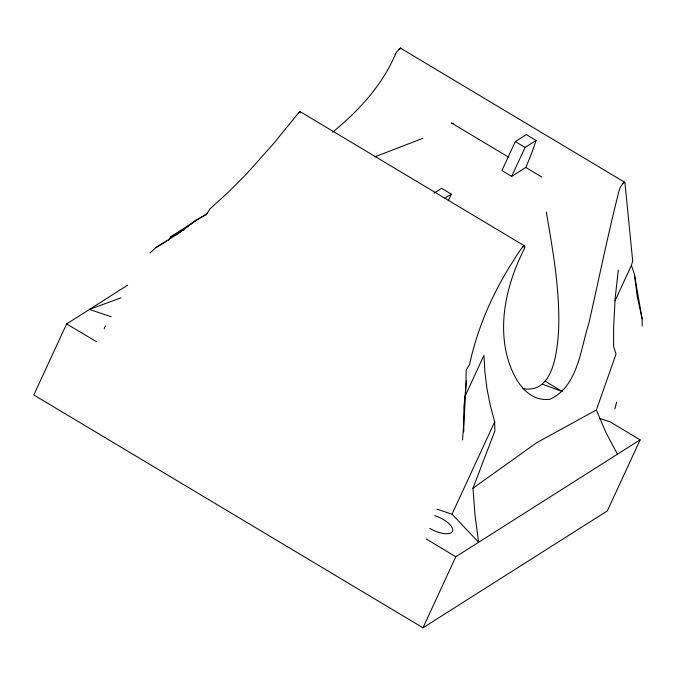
<?xml version="1.0" encoding="UTF-8"?>
<svg xmlns="http://www.w3.org/2000/svg" width="676" height="676" viewBox="0 0 676 676"><rect width="100%" height="100%" fill="white"/><g stroke="black" fill="none" stroke-linecap="round" stroke-linejoin="round"><path stroke-width="1.01" d="M462.561 439.907C464.268 416.746 465.899 393.347 466.22 370.118A311.687 72.256 -59.1 0 1 469.558 364.465C476.977 330.065 490.894 297.229 509.248 267.248C514.039 260.285 517.833 252.401 523.57 246.149C524.162 245.481 525.015 246.022 524.753 246.841A5.814 1.403 -62.2 0 1 524.28 248.844C508.707 279.754 499.125 315.32 505.699 349.948C509.898 371.369 523.452 402.364 549.782 399.305C577.862 386.875 580.456 349.331 588.796 323.534C598.894 279.205 607.885 234.606 619.123 190.539L619.96 188.181A5.814 1.546 -61.6 0 1 621.32 185.604L623.754 182.63L624.903 182.461L632.694 261.02A311.687 72.256 -59.1 0 1 631.418 265.364L615.025 300.837M300.524 112.689L300.389 111.794L299.857 111.861L298.023 113.509L273.349 143.887L246.655 173.774L228.758 191.807L209.78 209.053A311.687 72.256 -59.1 0 0 206.442 214.698L196.961 219.607L176.301 234.783M466.558 380.901L463.913 406.851L463.761 431.939M618.295 270.155L615.143 298.378L613.656 327.125L613.588 346.484L616.022 354.089L596.367 409.977L605.848 432.378L617.433 454.213L455.801 556.762L422.973 627.801L33.8 394.97L66.628 323.931L127.671 285.162M614.89 408.887L616.588 402.169M536.043 140.532L535.958 140.785A129.369 29.989 -59.1 0 1 525.776 167.445L511.656 176.394L501.93 170.572L515.323 141.58L526.359 134.583L536.043 140.532L525.058 147.402L511.656 176.394M437.059 509.197L452.024 514.191L478.574 542.262L475.051 515.306L472.955 488.233L494.9 430.882L494.68 421.875L490.269 405.363L486.999 388.734L484.895 372.045L483.957 355.331L464.573 397.294M177.594 234.606L178.481 232.705L184.506 229.477M448.298 200.696L451.323 194.147L441.597 188.325L433.958 193.175M452.024 514.191L494.68 421.875M599.544 418.402L610.445 422.018L640.13 439.882L607.302 510.921L422.973 627.801M395.519 53.903C382.439 85.294 358.626 110.796 332.685 132.175M168.51 240.479L170.606 236.87L207.447 213.194M522.945 388.599C552.934 394.176 556.931 352.923 558.511 332.288C560.396 291.871 553.061 251.81 546.343 212.129M622.833 183.534L624.717 182.292L400.606 48.216L397.091 51.46A5.814 1.158 -56.7 0 0 395.502 53.911M149.987 252.909L155.784 247.678L166.592 241.146M299.493 112.081L299.054 112.436L300.161 111.76L298.555 112.926L300.389 111.794L524.508 245.878L522.666 247.002L523.942 245.92M196.961 219.607L177.07 234.285L155.784 247.678M472.955 488.233L536.879 442.603L596.367 409.977M398.713 49.449L400.606 48.216L400.817 48.647M444.478 198.55L451.323 194.147M617.433 454.213L640.13 439.882M399.668 48.571L400.361 48.199L399.22 48.951L400.606 48.216M170.606 236.87L178.481 232.705M623.754 182.63L624.455 182.266L623.314 183.019L624.717 182.292M422.923 138.293L374.665 156.9M120.987 297.812L89.401 309.431L111.126 316.723M542.194 384.086L562.162 391.455L545.017 381.112M66.628 323.931L96.381 341.634M515.323 141.58L525.058 147.402M508.859 157.322L451.365 122.931A139.864 56.885 24.8 0 1 453.233 123.666M525.776 167.445L541.806 177.036M426.117 538.899L455.801 556.762M631.418 265.364L634.434 274.448L642.141 318.827L642.2 326.001M642.141 318.827L637.257 296.705L634.434 274.448M104.248 328.832A17.483 7.115 24.8 0 1 105.794 326.069M434.685 515.619A17.483 7.115 24.8 0 1 452.531 531.15A17.483 7.115 24.8 0 1 429.683 528.353"/></g></svg>
